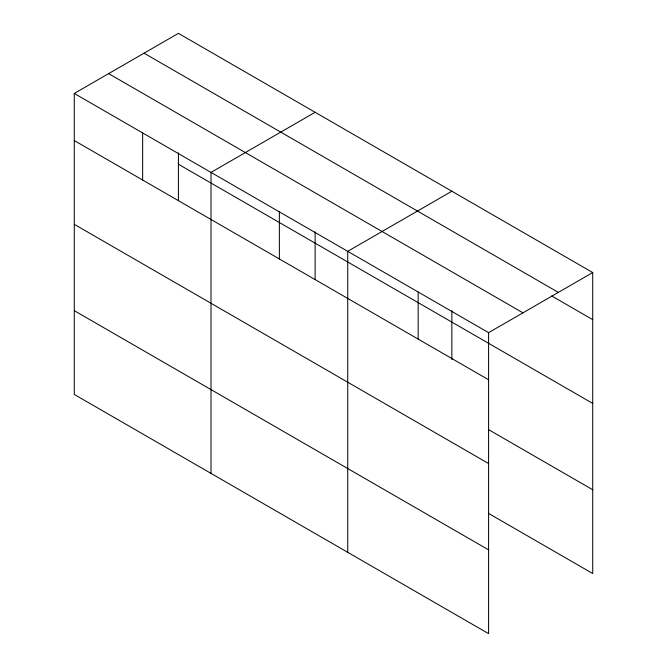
<?xml version="1.0" encoding="UTF-8"?>
<svg xmlns="http://www.w3.org/2000/svg" width="667" height="667" viewBox="0 0 667 667"><rect width="100%" height="100%" fill="white"/><g stroke="black" fill="none" stroke-linecap="round" stroke-linejoin="round"><path stroke-width="1" d="M178.406 200.625L178.406 152.843M488.594 463.54L488.594 332.666L74.279 93.463L74.279 394.447L488.594 633.65L488.594 463.54L74.279 224.337M488.402 513.315L592.721 573.537L592.721 272.553L178.406 33.35L74.279 93.463M315.124 112.289L211.005 172.403L211.005 473.387M451.851 191.221L347.732 251.334L347.732 552.318M488.594 332.666L592.721 272.553M144.047 53.185L558.354 292.388M551.709 295.965L592.721 319.643M108.646 73.628L522.953 312.831M178.406 164.224L592.721 403.427M74.279 140.554L488.594 379.756M488.402 429.523L592.721 489.753M74.279 310.664L488.594 549.866M451.851 310.722L451.851 359.538M418.159 292.004L418.159 339.086M315.124 231.782L315.124 279.565M279.365 211.873L279.365 258.954M142.646 132.933L142.646 180.023"/></g></svg>
